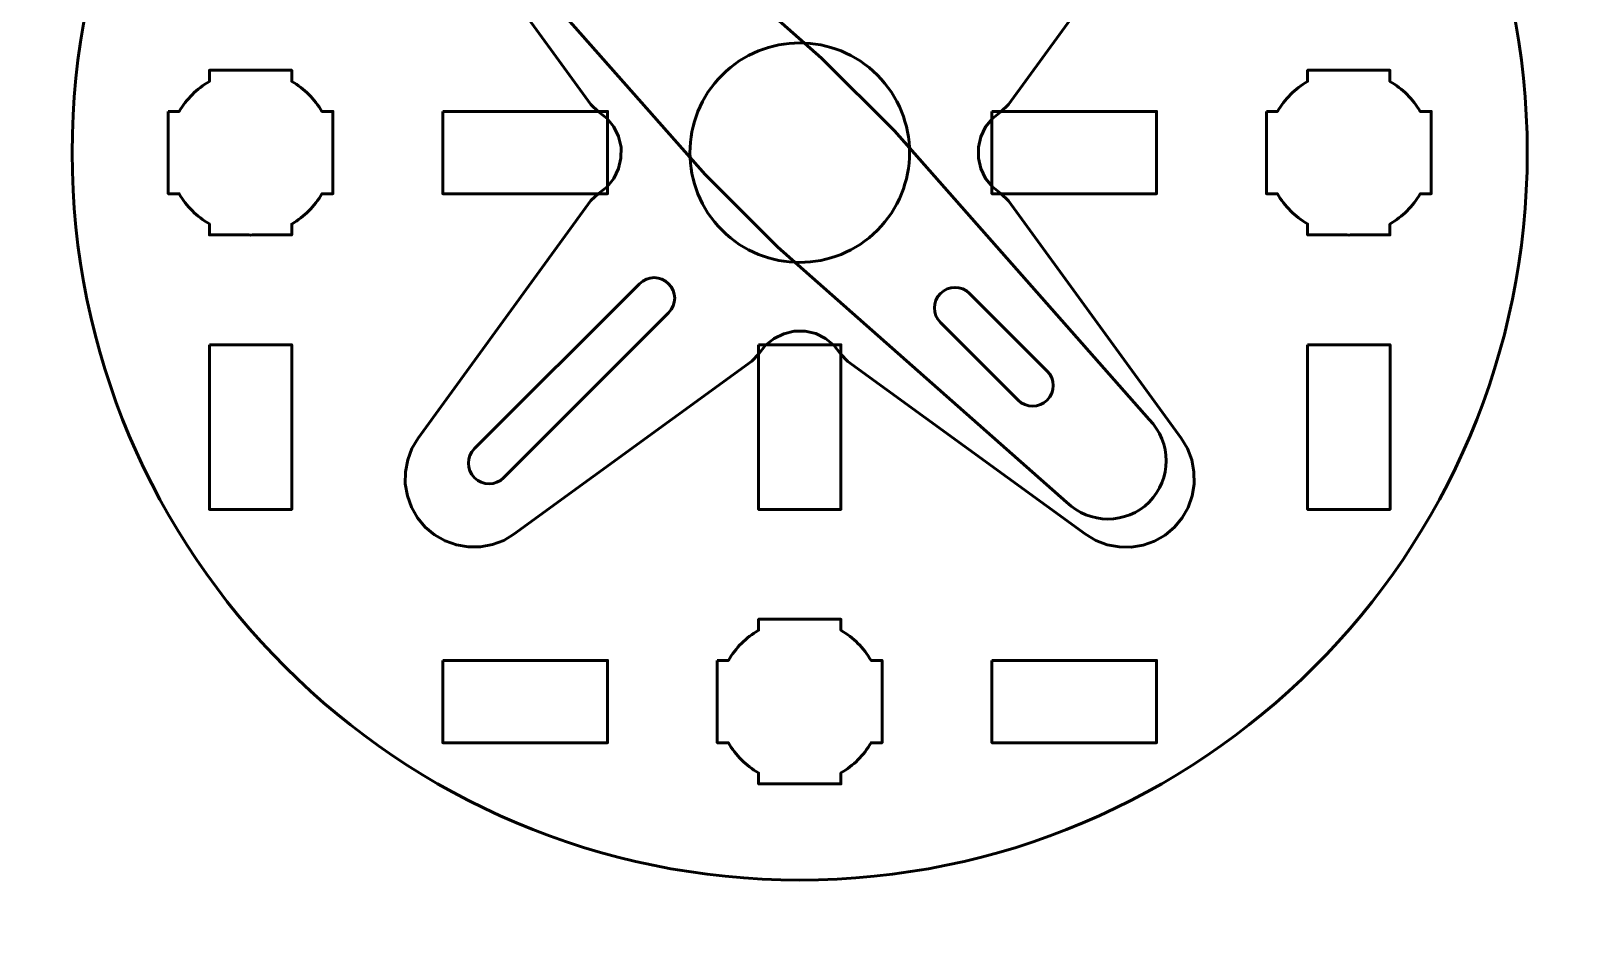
# Model space of a CAD drawing. Header units: centimetres. Extents: x -21 to 0, y -29.7 to 0.
# Drawn here: x -11.5 to -5.86, y -11.67 to -8.41 of the extents above; entities that cross this region are included whole.
import ezdxf

# ---------------------------------------------------------------- set-up
doc = ezdxf.new("R2010")
doc.units = ezdxf.units.CM
doc.header["$MEASUREMENT"] = 0
doc.layers.add('Layer 1', color=7, linetype='Continuous')

msp = doc.modelspace()

# ---------------------------------------------------------------- linework, layer by layer
at = {"layer": 'Layer 1', "color": 114, "lineweight": 53}
msp.add_ellipse((-8.69997, -8.85), major_axis=(0, 2.65), ratio=1, dxfattribs=at)
at = {"layer": 'Layer 1', "color": 22, "lineweight": 53}
msp.add_open_spline([(-21.00003, -29.19995), (-21.00003, -29.19995), (-21.00003, -0.49992), (-21.00003, -0.49992), (-21.00003, -0.49992), (-21.00003, -0.22295), (-20.77694, 0.00004), (-20.49994, 0.00004), (-20.49994, 0.00004), (-20.49994, 0.00004), (-0.50008, 0.00004), (-0.50008, 0.00004), (-0.50008, 0.00004), (-0.22294, 0.00004), (0.00002, -0.22295), (0.00002, -0.49992), (0.00002, -0.49992), (0.00002, -0.49992), (0.00002, -29.19995), (0.00002, -29.19995), (0.00002, -29.19995), (0.00002, -29.47695), (-0.22294, -29.70004), (-0.50008, -29.70004), (-0.50008, -29.70004), (-0.50008, -29.70004), (-20.49994, -29.70004), (-20.49994, -29.70004), (-20.49994, -29.70004), (-20.77694, -29.70004), (-21.00003, -29.47695), (-21.00003, -29.19995)], degree=3, knots=[0, 0, 0, 0, 0.125, 0.125, 0.125, 0.125, 0.25, 0.25, 0.25, 0.25, 0.375, 0.375, 0.375, 0.375, 0.5, 0.5, 0.5, 0.5, 0.625, 0.625, 0.625, 0.625, 0.75, 0.75, 0.75, 0.75, 0.875, 0.875, 0.875, 0.875, 1, 1, 1, 1], dxfattribs=at)
at = {"layer": 'Layer 1', "color": 30, "lineweight": 53}
for points, knots in [([(-9.74123, -7.4598), (-9.74123, -7.4598), (-8.87529, -8.08937), (-8.87529, -8.08937), (-8.87529, -8.08937), (-8.87529, -8.08937), (-8.8484, -8.11738), (-8.8484, -8.11738), (-8.8484, -8.11738), (-8.8484, -8.11738), (-8.82432, -8.14819), (-8.82432, -8.14819), (-8.82432, -8.14819), (-8.82432, -8.14819), (-8.79407, -8.17283), (-8.79407, -8.17283), (-8.79407, -8.17283), (-8.79407, -8.17283), (-8.75879, -8.19019), (-8.75879, -8.19019), (-8.75879, -8.19019), (-8.75879, -8.19019), (-8.71957, -8.19916), (-8.71957, -8.19916), (-8.71957, -8.19916), (-8.71957, -8.19916), (-8.68036, -8.19915), (-8.68036, -8.19915), (-8.68036, -8.19915), (-8.68036, -8.19915), (-8.64228, -8.19019), (-8.64228, -8.19019), (-8.64228, -8.19019), (-8.64228, -8.19019), (-8.60643, -8.17338), (-8.60643, -8.17338), (-8.60643, -8.17338), (-8.60643, -8.17338), (-8.57562, -8.14818), (-8.57562, -8.14818), (-8.57562, -8.14818), (-8.57562, -8.14818), (-8.55155, -8.11738), (-8.55155, -8.11738), (-8.55155, -8.11738), (-8.55155, -8.11738), (-8.52522, -8.08881), (-8.52522, -8.08881), (-8.52522, -8.08881), (-8.52522, -8.08881), (-7.65927, -7.46036), (-7.65927, -7.46036), (-7.65927, -7.46036), (-7.65927, -7.46036), (-7.62174, -7.43739), (-7.62174, -7.43739), (-7.62174, -7.43739), (-7.62174, -7.43739), (-7.58086, -7.42228), (-7.58086, -7.42228), (-7.58086, -7.42228), (-7.58086, -7.42228), (-7.53772, -7.41387), (-7.53772, -7.41387), (-7.53772, -7.41387), (-7.53772, -7.41387), (-7.49348, -7.41331), (-7.49348, -7.41331), (-7.49348, -7.41331), (-7.49348, -7.41331), (-7.44979, -7.42115), (-7.44979, -7.42115), (-7.44979, -7.42115), (-7.44979, -7.42115), (-7.40834, -7.43572), (-7.40834, -7.43572), (-7.40834, -7.43572), (-7.40834, -7.43572), (-7.3697, -7.45756), (-7.3697, -7.45756), (-7.3697, -7.45756), (-7.3697, -7.45756), (-7.33609, -7.48556), (-7.33609, -7.48556), (-7.33609, -7.48556), (-7.33609, -7.48556), (-7.30752, -7.51973), (-7.30752, -7.51973), (-7.30752, -7.51973), (-7.30752, -7.51973), (-7.28568, -7.55838), (-7.28568, -7.55838), (-7.28568, -7.55838), (-7.28568, -7.55838), (-7.27111, -7.59982), (-7.27111, -7.59982), (-7.27111, -7.59982), (-7.27111, -7.59982), (-7.26383, -7.64296), (-7.26383, -7.64296), (-7.26383, -7.64296), (-7.26383, -7.64296), (-7.26439, -7.6872), (-7.26439, -7.6872), (-7.26439, -7.6872), (-7.26439, -7.6872), (-7.27224, -7.7309), (-7.27224, -7.7309), (-7.27224, -7.7309), (-7.27224, -7.7309), (-7.28735, -7.77178), (-7.28735, -7.77178), (-7.28735, -7.77178), (-7.28735, -7.77178), (-7.31032, -7.80931), (-7.31032, -7.80931), (-7.31032, -7.80931), (-7.31032, -7.80931), (-7.93933, -8.6747), (-7.93933, -8.6747), (-7.93933, -8.6747), (-7.93933, -8.6747), (-7.96735, -8.70158), (-7.96735, -8.70158), (-7.96735, -8.70158), (-7.96735, -8.70158), (-7.99814, -8.72566), (-7.99814, -8.72566), (-7.99814, -8.72566), (-7.99814, -8.72566), (-8.02334, -8.75647), (-8.02334, -8.75647), (-8.02334, -8.75647), (-8.02334, -8.75647), (-8.04015, -8.79232), (-8.04015, -8.79232), (-8.04015, -8.79232), (-8.04015, -8.79232), (-8.04911, -8.83039), (-8.04911, -8.83039), (-8.04911, -8.83039), (-8.04911, -8.83039), (-8.04912, -8.86961), (-8.04912, -8.86961), (-8.04912, -8.86961), (-8.04912, -8.86961), (-8.04072, -8.90826), (-8.04072, -8.90826), (-8.04072, -8.90826), (-8.04072, -8.90826), (-8.02335, -8.94355), (-8.02335, -8.94355), (-8.02335, -8.94355), (-8.02335, -8.94355), (-7.99815, -8.97436), (-7.99815, -8.97436), (-7.99815, -8.97436), (-7.99815, -8.97436), (-7.96734, -8.99844), (-7.96734, -8.99844), (-7.96734, -8.99844), (-7.96734, -8.99844), (-7.93933, -9.02532), (-7.93933, -9.02532), (-7.93933, -9.02532), (-7.93933, -9.02532), (-7.31033, -9.8907), (-7.31033, -9.8907), (-7.31033, -9.8907), (-7.31033, -9.8907), (-7.28737, -9.92822), (-7.28737, -9.92822), (-7.28737, -9.92822), (-7.28737, -9.92822), (-7.27168, -9.96966), (-7.27168, -9.96966), (-7.27168, -9.96966), (-7.27168, -9.96966), (-7.26385, -10.01336), (-7.26385, -10.01336), (-7.26385, -10.01336), (-7.26385, -10.01336), (-7.26329, -10.0576), (-7.26329, -10.0576), (-7.26329, -10.0576), (-7.26329, -10.0576), (-7.27056, -10.10073), (-7.27056, -10.10073), (-7.27056, -10.10073), (-7.27056, -10.10073), (-7.28513, -10.14218), (-7.28513, -10.14218), (-7.28513, -10.14218), (-7.28513, -10.14218), (-7.30697, -10.18083), (-7.30697, -10.18083), (-7.30697, -10.18083), (-7.30697, -10.18083), (-7.33497, -10.21444), (-7.33497, -10.21444), (-7.33497, -10.21444), (-7.33497, -10.21444), (-7.36914, -10.243), (-7.36914, -10.243), (-7.36914, -10.243), (-7.36914, -10.243), (-7.4078, -10.26485), (-7.4078, -10.26485), (-7.4078, -10.26485), (-7.4078, -10.26485), (-7.44925, -10.27942), (-7.44925, -10.27942), (-7.44925, -10.27942), (-7.44925, -10.27942), (-7.49237, -10.28669), (-7.49237, -10.28669), (-7.49237, -10.28669), (-7.49237, -10.28669), (-7.53662, -10.28613), (-7.53662, -10.28613), (-7.53662, -10.28613), (-7.53662, -10.28613), (-7.58031, -10.2783), (-7.58031, -10.2783), (-7.58031, -10.2783), (-7.58031, -10.2783), (-7.62176, -10.26261), (-7.62176, -10.26261), (-7.62176, -10.26261), (-7.62176, -10.26261), (-7.65928, -10.23965), (-7.65928, -10.23965), (-7.65928, -10.23965), (-7.65928, -10.23965), (-8.52465, -9.61064), (-8.52465, -9.61064), (-8.52465, -9.61064), (-8.52465, -9.61064), (-8.55154, -9.58264), (-8.55154, -9.58264), (-8.55154, -9.58264), (-8.55154, -9.58264), (-8.57562, -9.55183), (-8.57562, -9.55183), (-8.57562, -9.55183), (-8.57562, -9.55183), (-8.60643, -9.52663), (-8.60643, -9.52663), (-8.60643, -9.52663), (-8.60643, -9.52663), (-8.64172, -9.50926), (-8.64172, -9.50926), (-8.64172, -9.50926), (-8.64172, -9.50926), (-8.68037, -9.50086), (-8.68037, -9.50086), (-8.68037, -9.50086), (-8.68037, -9.50086), (-8.71958, -9.50086), (-8.71958, -9.50086), (-8.71958, -9.50086), (-8.71958, -9.50086), (-8.75766, -9.50983), (-8.75766, -9.50983), (-8.75766, -9.50983), (-8.75766, -9.50983), (-8.79351, -9.52663), (-8.79351, -9.52663), (-8.79351, -9.52663), (-8.79351, -9.52663), (-8.82432, -9.55184), (-8.82432, -9.55184), (-8.82432, -9.55184), (-8.82432, -9.55184), (-8.8484, -9.58264), (-8.8484, -9.58264), (-8.8484, -9.58264), (-8.8484, -9.58264), (-8.87472, -9.61009), (-8.87472, -9.61009), (-8.87472, -9.61009), (-8.87472, -9.61009), (-9.74066, -10.23965), (-9.74066, -10.23965), (-9.74066, -10.23965), (-9.74066, -10.23965), (-9.77818, -10.26261), (-9.77818, -10.26261), (-9.77818, -10.26261), (-9.77818, -10.26261), (-9.81908, -10.27774), (-9.81908, -10.27774), (-9.81908, -10.27774), (-9.81908, -10.27774), (-9.86277, -10.28557), (-9.86277, -10.28557), (-9.86277, -10.28557), (-9.86277, -10.28557), (-9.90701, -10.28614), (-9.90701, -10.28614), (-9.90701, -10.28614), (-9.90701, -10.28614), (-9.95014, -10.27886), (-9.95014, -10.27886), (-9.95014, -10.27886), (-9.95014, -10.27886), (-9.99158, -10.26429), (-9.99158, -10.26429), (-9.99158, -10.26429), (-9.99158, -10.26429), (-10.03024, -10.24245), (-10.03024, -10.24245), (-10.03024, -10.24245), (-10.03024, -10.24245), (-10.06441, -10.21388), (-10.06441, -10.21388), (-10.06441, -10.21388), (-10.06441, -10.21388), (-10.09241, -10.18027), (-10.09241, -10.18027), (-10.09241, -10.18027), (-10.09241, -10.18027), (-10.11424, -10.14163), (-10.11424, -10.14163), (-10.11424, -10.14163), (-10.11424, -10.14163), (-10.12882, -10.10018), (-10.12882, -10.10018), (-10.12882, -10.10018), (-10.12882, -10.10018), (-10.13666, -10.05649), (-10.13666, -10.05649), (-10.13666, -10.05649), (-10.13666, -10.05649), (-10.1361, -10.01224), (-10.1361, -10.01224), (-10.1361, -10.01224), (-10.1361, -10.01224), (-10.1277, -9.96912), (-10.1277, -9.96912), (-10.1277, -9.96912), (-10.1277, -9.96912), (-10.11257, -9.92822), (-10.11257, -9.92822), (-10.11257, -9.92822), (-10.11257, -9.92822), (-10.08961, -9.8907), (-10.08961, -9.8907), (-10.08961, -9.8907), (-10.08961, -9.8907), (-9.46061, -9.0242), (-9.46061, -9.0242), (-9.46061, -9.0242), (-9.46061, -9.0242), (-9.4326, -8.99844), (-9.4326, -8.99844), (-9.4326, -8.99844), (-9.4326, -8.99844), (-9.4018, -8.97436), (-9.4018, -8.97436), (-9.4018, -8.97436), (-9.4018, -8.97436), (-9.37659, -8.94355), (-9.37659, -8.94355), (-9.37659, -8.94355), (-9.37659, -8.94355), (-9.35979, -8.9077), (-9.35979, -8.9077), (-9.35979, -8.9077), (-9.35979, -8.9077), (-9.35083, -8.86961), (-9.35083, -8.86961), (-9.35083, -8.86961), (-9.35083, -8.86961), (-9.35082, -8.83041), (-9.35082, -8.83041), (-9.35082, -8.83041), (-9.35082, -8.83041), (-9.35979, -8.79119), (-9.35979, -8.79119), (-9.35979, -8.79119), (-9.35979, -8.79119), (-9.37715, -8.75591), (-9.37715, -8.75591), (-9.37715, -8.75591), (-9.37715, -8.75591), (-9.40179, -8.72567), (-9.40179, -8.72567), (-9.40179, -8.72567), (-9.40179, -8.72567), (-9.4326, -8.70158), (-9.4326, -8.70158), (-9.4326, -8.70158), (-9.4326, -8.70158), (-9.46061, -8.67469), (-9.46061, -8.67469), (-9.46061, -8.67469), (-9.46061, -8.67469), (-10.09018, -7.80875), (-10.09018, -7.80875), (-10.09018, -7.80875), (-10.09018, -7.80875), (-10.11314, -7.77123), (-10.11314, -7.77123), (-10.11314, -7.77123), (-10.11314, -7.77123), (-10.12883, -7.72978), (-10.12883, -7.72978), (-10.12883, -7.72978), (-10.12883, -7.72978), (-10.13666, -7.68609), (-10.13666, -7.68609), (-10.13666, -7.68609), (-10.13666, -7.68609), (-10.13667, -7.6424), (-10.13667, -7.6424), (-10.13667, -7.6424), (-10.13667, -7.6424), (-10.12995, -7.59872), (-10.12995, -7.59872), (-10.12995, -7.59872), (-10.12995, -7.59872), (-10.11482, -7.55783), (-10.11482, -7.55783), (-10.11482, -7.55783), (-10.11482, -7.55783), (-10.09297, -7.51917), (-10.09297, -7.51917), (-10.09297, -7.51917), (-10.09297, -7.51917), (-10.06441, -7.485), (-10.06441, -7.485), (-10.06441, -7.485), (-10.06441, -7.485), (-10.0308, -7.457), (-10.0308, -7.457), (-10.0308, -7.457), (-10.0308, -7.457), (-9.99215, -7.43516), (-9.99215, -7.43516), (-9.99215, -7.43516), (-9.99215, -7.43516), (-9.95126, -7.42003), (-9.95126, -7.42003), (-9.95126, -7.42003), (-9.95126, -7.42003), (-9.90758, -7.41331), (-9.90758, -7.41331), (-9.90758, -7.41331), (-9.90758, -7.41331), (-9.86389, -7.41332), (-9.86389, -7.41332), (-9.86389, -7.41332), (-9.86389, -7.41332), (-9.82019, -7.42115), (-9.82019, -7.42115), (-9.82019, -7.42115), (-9.82019, -7.42115), (-9.77875, -7.43684), (-9.77875, -7.43684), (-9.77875, -7.43684), (-9.77875, -7.43684), (-9.74123, -7.4598), (-9.74123, -7.4598)], [0, 0, 0, 0, 0.0086207, 0.0086207, 0.0086207, 0.0086207, 0.0172414, 0.0172414, 0.0172414, 0.0172414, 0.0258621, 0.0258621, 0.0258621, 0.0258621, 0.0344828, 0.0344828, 0.0344828, 0.0344828, 0.0431034, 0.0431034, 0.0431034, 0.0431034, 0.0517241, 0.0517241, 0.0517241, 0.0517241, 0.0603448, 0.0603448, 0.0603448, 0.0603448, 0.0689655, 0.0689655, 0.0689655, 0.0689655, 0.0775862, 0.0775862, 0.0775862, 0.0775862, 0.0862069, 0.0862069, 0.0862069, 0.0862069, 0.0948276, 0.0948276, 0.0948276, 0.0948276, 0.1034483, 0.1034483, 0.1034483, 0.1034483, 0.112069, 0.112069, 0.112069, 0.112069, 0.1206897, 0.1206897, 0.1206897, 0.1206897, 0.1293103, 0.1293103, 0.1293103, 0.1293103, 0.137931, 0.137931, 0.137931, 0.137931, 0.1465517, 0.1465517, 0.1465517, 0.1465517, 0.1551724, 0.1551724, 0.1551724, 0.1551724, 0.1637931, 0.1637931, 0.1637931, 0.1637931, 0.1724138, 0.1724138, 0.1724138, 0.1724138, 0.1810345, 0.1810345, 0.1810345, 0.1810345, 0.1896552, 0.1896552, 0.1896552, 0.1896552, 0.1982759, 0.1982759, 0.1982759, 0.1982759, 0.2068966, 0.2068966, 0.2068966, 0.2068966, 0.2155172, 0.2155172, 0.2155172, 0.2155172, 0.2241379, 0.2241379, 0.2241379, 0.2241379, 0.2327586, 0.2327586, 0.2327586, 0.2327586, 0.2413793, 0.2413793, 0.2413793, 0.2413793, 0.25, 0.25, 0.25, 0.25, 0.2586207, 0.2586207, 0.2586207, 0.2586207, 0.2672414, 0.2672414, 0.2672414, 0.2672414, 0.2758621, 0.2758621, 0.2758621, 0.2758621, 0.2844828, 0.2844828, 0.2844828, 0.2844828, 0.2931034, 0.2931034, 0.2931034, 0.2931034, 0.3017241, 0.3017241, 0.3017241, 0.3017241, 0.3103448, 0.3103448, 0.3103448, 0.3103448, 0.3189655, 0.3189655, 0.3189655, 0.3189655, 0.3275862, 0.3275862, 0.3275862, 0.3275862, 0.3362069, 0.3362069, 0.3362069, 0.3362069, 0.3448276, 0.3448276, 0.3448276, 0.3448276, 0.3534483, 0.3534483, 0.3534483, 0.3534483, 0.362069, 0.362069, 0.362069, 0.362069, 0.3706897, 0.3706897, 0.3706897, 0.3706897, 0.3793103, 0.3793103, 0.3793103, 0.3793103, 0.387931, 0.387931, 0.387931, 0.387931, 0.3965517, 0.3965517, 0.3965517, 0.3965517, 0.4051724, 0.4051724, 0.4051724, 0.4051724, 0.4137931, 0.4137931, 0.4137931, 0.4137931, 0.4224138, 0.4224138, 0.4224138, 0.4224138, 0.4310345, 0.4310345, 0.4310345, 0.4310345, 0.4396552, 0.4396552, 0.4396552, 0.4396552, 0.4482759, 0.4482759, 0.4482759, 0.4482759, 0.4568966, 0.4568966, 0.4568966, 0.4568966, 0.4655172, 0.4655172, 0.4655172, 0.4655172, 0.4741379, 0.4741379, 0.4741379, 0.4741379, 0.4827586, 0.4827586, 0.4827586, 0.4827586, 0.4913793, 0.4913793, 0.4913793, 0.4913793, 0.5, 0.5, 0.5, 0.5, 0.5086207, 0.5086207, 0.5086207, 0.5086207, 0.5172414, 0.5172414, 0.5172414, 0.5172414, 0.5258621, 0.5258621, 0.5258621, 0.5258621, 0.5344828, 0.5344828, 0.5344828, 0.5344828, 0.5431034, 0.5431034, 0.5431034, 0.5431034, 0.5517241, 0.5517241, 0.5517241, 0.5517241, 0.5603448, 0.5603448, 0.5603448, 0.5603448, 0.5689655, 0.5689655, 0.5689655, 0.5689655, 0.5775862, 0.5775862, 0.5775862, 0.5775862, 0.5862069, 0.5862069, 0.5862069, 0.5862069, 0.5948276, 0.5948276, 0.5948276, 0.5948276, 0.6034483, 0.6034483, 0.6034483, 0.6034483, 0.612069, 0.612069, 0.612069, 0.612069, 0.6206897, 0.6206897, 0.6206897, 0.6206897, 0.6293103, 0.6293103, 0.6293103, 0.6293103, 0.637931, 0.637931, 0.637931, 0.637931, 0.6465517, 0.6465517, 0.6465517, 0.6465517, 0.6551724, 0.6551724, 0.6551724, 0.6551724, 0.6637931, 0.6637931, 0.6637931, 0.6637931, 0.6724138, 0.6724138, 0.6724138, 0.6724138, 0.6810345, 0.6810345, 0.6810345, 0.6810345, 0.6896552, 0.6896552, 0.6896552, 0.6896552, 0.6982759, 0.6982759, 0.6982759, 0.6982759, 0.7068966, 0.7068966, 0.7068966, 0.7068966, 0.7155172, 0.7155172, 0.7155172, 0.7155172, 0.7241379, 0.7241379, 0.7241379, 0.7241379, 0.7327586, 0.7327586, 0.7327586, 0.7327586, 0.7413793, 0.7413793, 0.7413793, 0.7413793, 0.75, 0.75, 0.75, 0.75, 0.7586207, 0.7586207, 0.7586207, 0.7586207, 0.7672414, 0.7672414, 0.7672414, 0.7672414, 0.7758621, 0.7758621, 0.7758621, 0.7758621, 0.7844828, 0.7844828, 0.7844828, 0.7844828, 0.7931034, 0.7931034, 0.7931034, 0.7931034, 0.8017241, 0.8017241, 0.8017241, 0.8017241, 0.8103448, 0.8103448, 0.8103448, 0.8103448, 0.8189655, 0.8189655, 0.8189655, 0.8189655, 0.8275862, 0.8275862, 0.8275862, 0.8275862, 0.8362069, 0.8362069, 0.8362069, 0.8362069, 0.8448276, 0.8448276, 0.8448276, 0.8448276, 0.8534483, 0.8534483, 0.8534483, 0.8534483, 0.862069, 0.862069, 0.862069, 0.862069, 0.8706897, 0.8706897, 0.8706897, 0.8706897, 0.8793103, 0.8793103, 0.8793103, 0.8793103, 0.887931, 0.887931, 0.887931, 0.887931, 0.8965517, 0.8965517, 0.8965517, 0.8965517, 0.9051724, 0.9051724, 0.9051724, 0.9051724, 0.9137931, 0.9137931, 0.9137931, 0.9137931, 0.9224138, 0.9224138, 0.9224138, 0.9224138, 0.9310345, 0.9310345, 0.9310345, 0.9310345, 0.9396552, 0.9396552, 0.9396552, 0.9396552, 0.9482759, 0.9482759, 0.9482759, 0.9482759, 0.9568966, 0.9568966, 0.9568966, 0.9568966, 0.9655172, 0.9655172, 0.9655172, 0.9655172, 0.9741379, 0.9741379, 0.9741379, 0.9741379, 0.9827586, 0.9827586, 0.9827586, 0.9827586, 0.9913793, 0.9913793, 0.9913793, 0.9913793, 1, 1, 1, 1]), ([(-8.77952, -9.19471), (-8.77952, -9.19471), (-9.04468, -8.92955), (-9.04468, -8.92955), (-9.04468, -8.92955), (-9.04468, -8.92955), (-9.97276, -7.87773), (-9.97276, -7.87773), (-9.97276, -7.87773), (-10.05552, -7.79497), (-10.05552, -7.65997), (-9.97276, -7.57721), (-9.97276, -7.57721), (-9.89, -7.49445), (-9.755, -7.49445), (-9.67224, -7.57721), (-9.67224, -7.57721), (-9.67224, -7.57721), (-8.62042, -8.50529), (-8.62042, -8.50529), (-8.62042, -8.50529), (-8.62042, -8.50529), (-8.35526, -8.77045), (-8.35526, -8.77045), (-8.35526, -8.77045), (-8.35526, -8.77045), (-7.42718, -9.82227), (-7.42718, -9.82227), (-7.42718, -9.82227), (-7.34442, -9.90503), (-7.34442, -10.04003), (-7.42718, -10.12279), (-7.42718, -10.12279), (-7.50994, -10.20555), (-7.64494, -10.20555), (-7.7277, -10.12279), (-7.7277, -10.12279), (-7.7277, -10.12279), (-8.77952, -9.19471), (-8.77952, -9.19471)], [0, 0, 0, 0, 0.1, 0.1, 0.1, 0.1, 0.2, 0.2, 0.2, 0.2, 0.3, 0.3, 0.3, 0.3, 0.4, 0.4, 0.4, 0.4, 0.5, 0.5, 0.5, 0.5, 0.6, 0.6, 0.6, 0.6, 0.7, 0.7, 0.7, 0.7, 0.8, 0.8, 0.8, 0.8, 0.9, 0.9, 0.9, 0.9, 1, 1, 1, 1])]:
    msp.add_open_spline(points, degree=3, knots=knots, dxfattribs=at)
at = {"layer": 'Layer 1', "color": 250, "lineweight": 53}
for points, knots in [([(-8.98281, -8.56716), (-8.82663, -8.41097), (-8.57331, -8.41097), (-8.41713, -8.56716), (-8.41713, -8.56716), (-8.26094, -8.72334), (-8.26094, -8.97666), (-8.41713, -9.13284), (-8.41713, -9.13284), (-8.57331, -9.28903), (-8.82663, -9.28903), (-8.98281, -9.13284), (-8.98281, -9.13284), (-9.139, -8.97666), (-9.139, -8.72334), (-8.98281, -8.56716)], [0, 0, 0, 0, 0.25, 0.25, 0.25, 0.25, 0.5, 0.5, 0.5, 0.5, 0.75, 0.75, 0.75, 0.75, 1, 1, 1, 1]), ([(-9.7783, -10.0344), (-9.80758, -10.06369), (-9.85509, -10.06369), (-9.88437, -10.0344), (-9.88437, -10.0344), (-9.91365, -10.00512), (-9.91365, -9.95762), (-9.88437, -9.92834), (-9.88437, -9.92834), (-9.88437, -9.92834), (-9.28333, -9.3273), (-9.28333, -9.3273), (-9.28333, -9.3273), (-9.25405, -9.29802), (-9.20654, -9.29802), (-9.17726, -9.3273), (-9.17726, -9.3273), (-9.14798, -9.35658), (-9.14798, -9.40408), (-9.17726, -9.43336), (-9.17726, -9.43336), (-9.17726, -9.43336), (-9.7783, -10.0344), (-9.7783, -10.0344)], [0, 0, 0, 0, 0.1666667, 0.1666667, 0.1666667, 0.1666667, 0.3333333, 0.3333333, 0.3333333, 0.3333333, 0.5, 0.5, 0.5, 0.5, 0.6666667, 0.6666667, 0.6666667, 0.6666667, 0.8333333, 0.8333333, 0.8333333, 0.8333333, 1, 1, 1, 1]), ([(-8.08125, -9.36265), (-8.11054, -9.33336), (-8.15804, -9.33336), (-8.18732, -9.36265), (-8.18732, -9.36265), (-8.2166, -9.39193), (-8.2166, -9.43943), (-8.18732, -9.46871), (-8.18732, -9.46871), (-8.18732, -9.46871), (-7.90448, -9.75155), (-7.90448, -9.75155), (-7.90448, -9.75155), (-7.8752, -9.78084), (-7.82769, -9.78084), (-7.79841, -9.75155), (-7.79841, -9.75155), (-7.76913, -9.72227), (-7.76913, -9.67477), (-7.79841, -9.64549), (-7.79841, -9.64549), (-7.79841, -9.64549), (-8.08125, -9.36265), (-8.08125, -9.36265)], [0, 0, 0, 0, 0.1666667, 0.1666667, 0.1666667, 0.1666667, 0.3333333, 0.3333333, 0.3333333, 0.3333333, 0.5, 0.5, 0.5, 0.5, 0.6666667, 0.6666667, 0.6666667, 0.6666667, 0.8333333, 0.8333333, 0.8333333, 0.8333333, 1, 1, 1, 1])]:
    msp.add_open_spline(points, degree=3, knots=knots, dxfattribs=at)
at = {"layer": 'Layer 1', "lineweight": 53}
for points, knots in [([(-10.99997, -8.69994), (-10.99997, -8.69994), (-10.95977, -8.69994), (-10.95977, -8.69994), (-10.95977, -8.69994), (-10.93344, -8.65442), (-10.89548, -8.61649), (-10.84997, -8.59016), (-10.84997, -8.59016), (-10.84997, -8.59016), (-10.84997, -8.54994), (-10.84997, -8.54994), (-10.84997, -8.54994), (-10.84997, -8.54994), (-10.54997, -8.54994), (-10.54997, -8.54994), (-10.54997, -8.54994), (-10.54997, -8.54994), (-10.54997, -8.59013), (-10.54997, -8.59013), (-10.54997, -8.59013), (-10.50444, -8.61646), (-10.46645, -8.65441), (-10.44009, -8.69994), (-10.44009, -8.69994), (-10.44009, -8.69994), (-10.39997, -8.69994), (-10.39997, -8.69994), (-10.39997, -8.69994), (-10.39997, -8.69994), (-10.39997, -8.84536), (-10.39997, -8.84536), (-10.39997, -8.84536), (-10.39997, -8.84536), (-10.39991, -8.85001), (-10.39991, -8.85001), (-10.39991, -8.85001), (-10.39991, -8.85001), (-10.39997, -8.85465), (-10.39997, -8.85465), (-10.39997, -8.85465), (-10.39997, -8.85465), (-10.39997, -8.99994), (-10.39997, -8.99994), (-10.39997, -8.99994), (-10.39997, -8.99994), (-10.44004, -8.99994), (-10.44004, -8.99994), (-10.44004, -8.99994), (-10.46639, -9.04551), (-10.50439, -9.08352), (-10.54997, -9.10988), (-10.54997, -9.10988), (-10.54997, -9.10988), (-10.54997, -9.14994), (-10.54997, -9.14994), (-10.54997, -9.14994), (-10.54997, -9.14994), (-10.69325, -9.14994), (-10.69325, -9.14994), (-10.69325, -9.14994), (-10.69325, -9.14994), (-10.69992, -9.15002), (-10.69992, -9.15002), (-10.69992, -9.15002), (-10.69992, -9.15002), (-10.7066, -9.14994), (-10.7066, -9.14994), (-10.7066, -9.14994), (-10.7066, -9.14994), (-10.84997, -9.14994), (-10.84997, -9.14994), (-10.84997, -9.14994), (-10.84997, -9.14994), (-10.84997, -9.10984), (-10.84997, -9.10984), (-10.84997, -9.10984), (-10.89551, -9.08348), (-10.93349, -9.04549), (-10.95982, -8.99994), (-10.95982, -8.99994), (-10.95982, -8.99994), (-10.99997, -8.99994), (-10.99997, -8.99994), (-10.99997, -8.99994), (-10.99997, -8.99994), (-10.99997, -8.69994), (-10.99997, -8.69994)], [0, 0, 0, 0, 0.0454545, 0.0454545, 0.0454545, 0.0454545, 0.0909091, 0.0909091, 0.0909091, 0.0909091, 0.1363636, 0.1363636, 0.1363636, 0.1363636, 0.1818182, 0.1818182, 0.1818182, 0.1818182, 0.2272727, 0.2272727, 0.2272727, 0.2272727, 0.2727273, 0.2727273, 0.2727273, 0.2727273, 0.3181818, 0.3181818, 0.3181818, 0.3181818, 0.3636364, 0.3636364, 0.3636364, 0.3636364, 0.4090909, 0.4090909, 0.4090909, 0.4090909, 0.4545455, 0.4545455, 0.4545455, 0.4545455, 0.5, 0.5, 0.5, 0.5, 0.5454545, 0.5454545, 0.5454545, 0.5454545, 0.5909091, 0.5909091, 0.5909091, 0.5909091, 0.6363636, 0.6363636, 0.6363636, 0.6363636, 0.6818182, 0.6818182, 0.6818182, 0.6818182, 0.7272727, 0.7272727, 0.7272727, 0.7272727, 0.7727273, 0.7727273, 0.7727273, 0.7727273, 0.8181818, 0.8181818, 0.8181818, 0.8181818, 0.8636364, 0.8636364, 0.8636364, 0.8636364, 0.9090909, 0.9090909, 0.9090909, 0.9090909, 0.9545455, 0.9545455, 0.9545455, 0.9545455, 1, 1, 1, 1]), ([(-6.99997, -8.69994), (-6.99997, -8.69994), (-6.95977, -8.69994), (-6.95977, -8.69994), (-6.95977, -8.69994), (-6.93344, -8.65442), (-6.89548, -8.61649), (-6.84997, -8.59016), (-6.84997, -8.59016), (-6.84997, -8.59016), (-6.84997, -8.54994), (-6.84997, -8.54994), (-6.84997, -8.54994), (-6.84997, -8.54994), (-6.54997, -8.54994), (-6.54997, -8.54994), (-6.54997, -8.54994), (-6.54997, -8.54994), (-6.54997, -8.59013), (-6.54997, -8.59013), (-6.54997, -8.59013), (-6.50444, -8.61646), (-6.46645, -8.65441), (-6.44009, -8.69994), (-6.44009, -8.69994), (-6.44009, -8.69994), (-6.39997, -8.69994), (-6.39997, -8.69994), (-6.39997, -8.69994), (-6.39997, -8.69994), (-6.39997, -8.84536), (-6.39997, -8.84536), (-6.39997, -8.84536), (-6.39997, -8.84536), (-6.39991, -8.85001), (-6.39991, -8.85001), (-6.39991, -8.85001), (-6.39991, -8.85001), (-6.39997, -8.85465), (-6.39997, -8.85465), (-6.39997, -8.85465), (-6.39997, -8.85465), (-6.39997, -8.99994), (-6.39997, -8.99994), (-6.39997, -8.99994), (-6.39997, -8.99994), (-6.44004, -8.99994), (-6.44004, -8.99994), (-6.44004, -8.99994), (-6.46639, -9.04551), (-6.50439, -9.08352), (-6.54997, -9.10988), (-6.54997, -9.10988), (-6.54997, -9.10988), (-6.54997, -9.14994), (-6.54997, -9.14994), (-6.54997, -9.14994), (-6.54997, -9.14994), (-6.69325, -9.14994), (-6.69325, -9.14994), (-6.69325, -9.14994), (-6.69325, -9.14994), (-6.69992, -9.15002), (-6.69992, -9.15002), (-6.69992, -9.15002), (-6.69992, -9.15002), (-6.7066, -9.14994), (-6.7066, -9.14994), (-6.7066, -9.14994), (-6.7066, -9.14994), (-6.84997, -9.14994), (-6.84997, -9.14994), (-6.84997, -9.14994), (-6.84997, -9.14994), (-6.84997, -9.10984), (-6.84997, -9.10984), (-6.84997, -9.10984), (-6.89551, -9.08348), (-6.93349, -9.04549), (-6.95982, -8.99994), (-6.95982, -8.99994), (-6.95982, -8.99994), (-6.99997, -8.99994), (-6.99997, -8.99994), (-6.99997, -8.99994), (-6.99997, -8.99994), (-6.99997, -8.69994), (-6.99997, -8.69994)], [0, 0, 0, 0, 0.0454545, 0.0454545, 0.0454545, 0.0454545, 0.0909091, 0.0909091, 0.0909091, 0.0909091, 0.1363636, 0.1363636, 0.1363636, 0.1363636, 0.1818182, 0.1818182, 0.1818182, 0.1818182, 0.2272727, 0.2272727, 0.2272727, 0.2272727, 0.2727273, 0.2727273, 0.2727273, 0.2727273, 0.3181818, 0.3181818, 0.3181818, 0.3181818, 0.3636364, 0.3636364, 0.3636364, 0.3636364, 0.4090909, 0.4090909, 0.4090909, 0.4090909, 0.4545455, 0.4545455, 0.4545455, 0.4545455, 0.5, 0.5, 0.5, 0.5, 0.5454545, 0.5454545, 0.5454545, 0.5454545, 0.5909091, 0.5909091, 0.5909091, 0.5909091, 0.6363636, 0.6363636, 0.6363636, 0.6363636, 0.6818182, 0.6818182, 0.6818182, 0.6818182, 0.7272727, 0.7272727, 0.7272727, 0.7272727, 0.7727273, 0.7727273, 0.7727273, 0.7727273, 0.8181818, 0.8181818, 0.8181818, 0.8181818, 0.8636364, 0.8636364, 0.8636364, 0.8636364, 0.9090909, 0.9090909, 0.9090909, 0.9090909, 0.9545455, 0.9545455, 0.9545455, 0.9545455, 1, 1, 1, 1]), ([(-9.99996, -8.69986), (-9.99996, -8.69986), (-9.39995, -8.69986), (-9.39995, -8.69986), (-9.39995, -8.69986), (-9.39995, -8.69986), (-9.39995, -8.99986), (-9.39995, -8.99986), (-9.39995, -8.99986), (-9.39995, -8.99986), (-9.99996, -8.99986), (-9.99996, -8.99986), (-9.99996, -8.99986), (-9.99996, -8.99986), (-9.99996, -8.69986), (-9.99996, -8.69986)], [0, 0, 0, 0, 0.25, 0.25, 0.25, 0.25, 0.5, 0.5, 0.5, 0.5, 0.75, 0.75, 0.75, 0.75, 1, 1, 1, 1]), ([(-7.99989, -8.69986), (-7.99989, -8.69986), (-7.39989, -8.69986), (-7.39989, -8.69986), (-7.39989, -8.69986), (-7.39989, -8.69986), (-7.39989, -8.99986), (-7.39989, -8.99986), (-7.39989, -8.99986), (-7.39989, -8.99986), (-7.99989, -8.99986), (-7.99989, -8.99986), (-7.99989, -8.99986), (-7.99989, -8.99986), (-7.99989, -8.69986), (-7.99989, -8.69986)], [0, 0, 0, 0, 0.25, 0.25, 0.25, 0.25, 0.5, 0.5, 0.5, 0.5, 0.75, 0.75, 0.75, 0.75, 1, 1, 1, 1]), ([(-10.84994, -9.54998), (-10.84994, -9.54998), (-10.54994, -9.54998), (-10.54994, -9.54998), (-10.54994, -9.54998), (-10.54994, -9.54998), (-10.54994, -10.14998), (-10.54994, -10.14998), (-10.54994, -10.14998), (-10.54994, -10.14998), (-10.84994, -10.14998), (-10.84994, -10.14998), (-10.84994, -10.14998), (-10.84994, -10.14998), (-10.84994, -9.54998), (-10.84994, -9.54998)], [0, 0, 0, 0, 0.25, 0.25, 0.25, 0.25, 0.5, 0.5, 0.5, 0.5, 0.75, 0.75, 0.75, 0.75, 1, 1, 1, 1]), ([(-8.85001, -9.54998), (-8.85001, -9.54998), (-8.55001, -9.54998), (-8.55001, -9.54998), (-8.55001, -9.54998), (-8.55001, -9.54998), (-8.55001, -10.14998), (-8.55001, -10.14998), (-8.55001, -10.14998), (-8.55001, -10.14998), (-8.85001, -10.14998), (-8.85001, -10.14998), (-8.85001, -10.14998), (-8.85001, -10.14998), (-8.85001, -9.54998), (-8.85001, -9.54998)], [0, 0, 0, 0, 0.25, 0.25, 0.25, 0.25, 0.5, 0.5, 0.5, 0.5, 0.75, 0.75, 0.75, 0.75, 1, 1, 1, 1]), ([(-6.84991, -9.54998), (-6.84991, -9.54998), (-6.5499, -9.54998), (-6.5499, -9.54998), (-6.5499, -9.54998), (-6.5499, -9.54998), (-6.5499, -10.14998), (-6.5499, -10.14998), (-6.5499, -10.14998), (-6.5499, -10.14998), (-6.84991, -10.14998), (-6.84991, -10.14998), (-6.84991, -10.14998), (-6.84991, -10.14998), (-6.84991, -9.54998), (-6.84991, -9.54998)], [0, 0, 0, 0, 0.25, 0.25, 0.25, 0.25, 0.5, 0.5, 0.5, 0.5, 0.75, 0.75, 0.75, 0.75, 1, 1, 1, 1]), ([(-8.99997, -10.69994), (-8.99997, -10.69994), (-8.95977, -10.69994), (-8.95977, -10.69994), (-8.95977, -10.69994), (-8.93344, -10.65442), (-8.89548, -10.61649), (-8.84997, -10.59016), (-8.84997, -10.59016), (-8.84997, -10.59016), (-8.84997, -10.54994), (-8.84997, -10.54994), (-8.84997, -10.54994), (-8.84997, -10.54994), (-8.54997, -10.54994), (-8.54997, -10.54994), (-8.54997, -10.54994), (-8.54997, -10.54994), (-8.54997, -10.59013), (-8.54997, -10.59013), (-8.54997, -10.59013), (-8.50444, -10.61646), (-8.46645, -10.65441), (-8.44009, -10.69994), (-8.44009, -10.69994), (-8.44009, -10.69994), (-8.39997, -10.69994), (-8.39997, -10.69994), (-8.39997, -10.69994), (-8.39997, -10.69994), (-8.39997, -10.84536), (-8.39997, -10.84536), (-8.39997, -10.84536), (-8.39997, -10.84536), (-8.39991, -10.85001), (-8.39991, -10.85001), (-8.39991, -10.85001), (-8.39991, -10.85001), (-8.39997, -10.85465), (-8.39997, -10.85465), (-8.39997, -10.85465), (-8.39997, -10.85465), (-8.39997, -10.99994), (-8.39997, -10.99994), (-8.39997, -10.99994), (-8.39997, -10.99994), (-8.44004, -10.99994), (-8.44004, -10.99994), (-8.44004, -10.99994), (-8.46639, -11.04551), (-8.50439, -11.08352), (-8.54997, -11.10988), (-8.54997, -11.10988), (-8.54997, -11.10988), (-8.54997, -11.14994), (-8.54997, -11.14994), (-8.54997, -11.14994), (-8.54997, -11.14994), (-8.69325, -11.14994), (-8.69325, -11.14994), (-8.69325, -11.14994), (-8.69325, -11.14994), (-8.69992, -11.15002), (-8.69992, -11.15002), (-8.69992, -11.15002), (-8.69992, -11.15002), (-8.7066, -11.14994), (-8.7066, -11.14994), (-8.7066, -11.14994), (-8.7066, -11.14994), (-8.84997, -11.14994), (-8.84997, -11.14994), (-8.84997, -11.14994), (-8.84997, -11.14994), (-8.84997, -11.10984), (-8.84997, -11.10984), (-8.84997, -11.10984), (-8.89551, -11.08348), (-8.93349, -11.04549), (-8.95982, -10.99994), (-8.95982, -10.99994), (-8.95982, -10.99994), (-8.99997, -10.99994), (-8.99997, -10.99994), (-8.99997, -10.99994), (-8.99997, -10.99994), (-8.99997, -10.69994), (-8.99997, -10.69994)], [0, 0, 0, 0, 0.0454545, 0.0454545, 0.0454545, 0.0454545, 0.0909091, 0.0909091, 0.0909091, 0.0909091, 0.1363636, 0.1363636, 0.1363636, 0.1363636, 0.1818182, 0.1818182, 0.1818182, 0.1818182, 0.2272727, 0.2272727, 0.2272727, 0.2272727, 0.2727273, 0.2727273, 0.2727273, 0.2727273, 0.3181818, 0.3181818, 0.3181818, 0.3181818, 0.3636364, 0.3636364, 0.3636364, 0.3636364, 0.4090909, 0.4090909, 0.4090909, 0.4090909, 0.4545455, 0.4545455, 0.4545455, 0.4545455, 0.5, 0.5, 0.5, 0.5, 0.5454545, 0.5454545, 0.5454545, 0.5454545, 0.5909091, 0.5909091, 0.5909091, 0.5909091, 0.6363636, 0.6363636, 0.6363636, 0.6363636, 0.6818182, 0.6818182, 0.6818182, 0.6818182, 0.7272727, 0.7272727, 0.7272727, 0.7272727, 0.7727273, 0.7727273, 0.7727273, 0.7727273, 0.8181818, 0.8181818, 0.8181818, 0.8181818, 0.8636364, 0.8636364, 0.8636364, 0.8636364, 0.9090909, 0.9090909, 0.9090909, 0.9090909, 0.9545455, 0.9545455, 0.9545455, 0.9545455, 1, 1, 1, 1]), ([(-9.99996, -10.69996), (-9.99996, -10.69996), (-9.39995, -10.69996), (-9.39995, -10.69996), (-9.39995, -10.69996), (-9.39995, -10.69996), (-9.39995, -10.99997), (-9.39995, -10.99997), (-9.39995, -10.99997), (-9.39995, -10.99997), (-9.99996, -10.99997), (-9.99996, -10.99997), (-9.99996, -10.99997), (-9.99996, -10.99997), (-9.99996, -10.69996), (-9.99996, -10.69996)], [0, 0, 0, 0, 0.25, 0.25, 0.25, 0.25, 0.5, 0.5, 0.5, 0.5, 0.75, 0.75, 0.75, 0.75, 1, 1, 1, 1]), ([(-7.99989, -10.69996), (-7.99989, -10.69996), (-7.39989, -10.69996), (-7.39989, -10.69996), (-7.39989, -10.69996), (-7.39989, -10.69996), (-7.39989, -10.99997), (-7.39989, -10.99997), (-7.39989, -10.99997), (-7.39989, -10.99997), (-7.99989, -10.99997), (-7.99989, -10.99997), (-7.99989, -10.99997), (-7.99989, -10.99997), (-7.99989, -10.69996), (-7.99989, -10.69996)], [0, 0, 0, 0, 0.25, 0.25, 0.25, 0.25, 0.5, 0.5, 0.5, 0.5, 0.75, 0.75, 0.75, 0.75, 1, 1, 1, 1])]:
    msp.add_open_spline(points, degree=3, knots=knots, dxfattribs=at)

doc.saveas('drawing.dxf')
